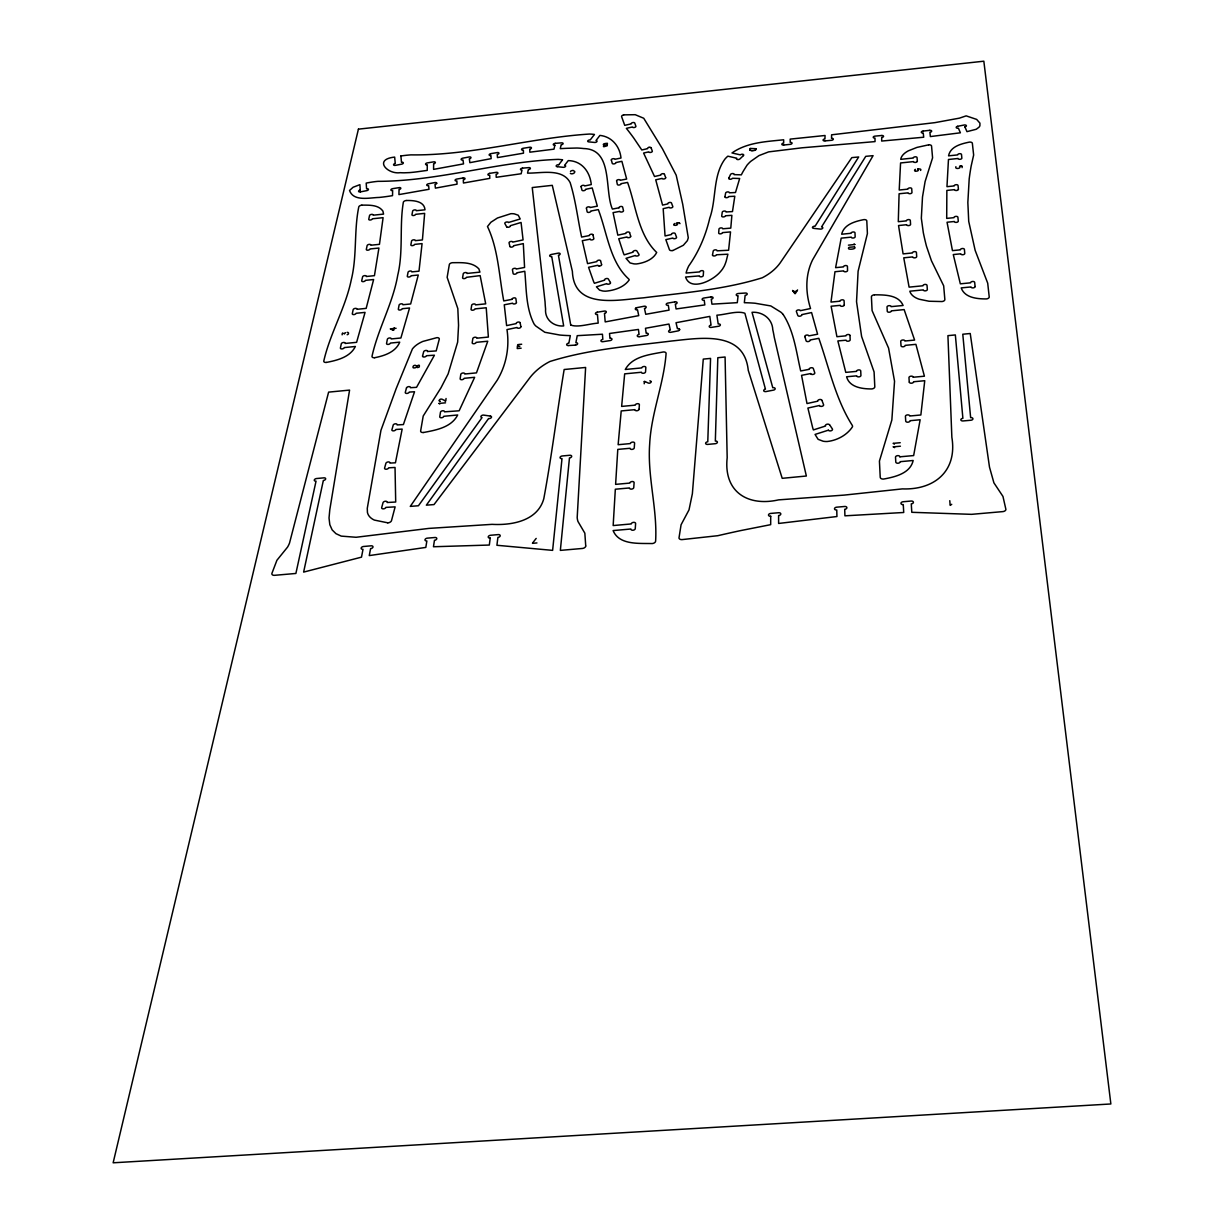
<?xml version="1.0" encoding="UTF-8"?>
<svg xmlns="http://www.w3.org/2000/svg" width="1224" height="1224" viewBox="0 0 1224 1224"><rect width="100%" height="100%" fill="white"/><g stroke="black" fill="none" stroke-linecap="round" stroke-linejoin="round"><path stroke-width="1.5" d="M644.222 383.785L644.344 381.857M639.066 409.275L639.372 404.762A2.081 1.239 -10.6 0 0 637.398 403.691A2.081 1.239 -10.6 0 0 635.256 405.144L621.639 406.414L624.668 373.856L641.483 372.249A2.05 1.193 -10.4 0 0 643.426 373.274A2.05 1.193 -10.4 0 0 645.538 371.867L645.844 367.506A2.035 1.193 -10.4 0 0 643.885 366.496A2.035 1.193 -10.4 0 0 641.789 367.904L625.296 369.48C632.533 356.184 649.883 354.593 663.347 351.961A3.045 1.759 -10.1 0 1 666.101 353.399C663.836 383.999 651.183 413.177 649.669 444.144C647.312 476.748 657.472 508.786 655.62 541.13A3.32 2.111 -10.8 0 1 652.208 543.563C638.974 543.196 619.145 545.261 613.102 530.573L630.896 529.013A2.203 1.392 -11.1 0 0 632.976 530.237A2.203 1.392 -11.1 0 0 635.256 528.63L635.608 523.566A2.203 1.377 -11 0 0 633.512 522.357A2.203 1.377 -11 0 0 631.247 523.948L613.163 525.555L615.335 489.218L629.488 487.948A2.157 1.331 -10.9 0 0 631.523 489.11A2.157 1.331 -10.9 0 0 633.757 487.565L634.109 482.7A2.157 1.331 -10.9 0 0 632.058 481.537A2.157 1.331 -10.9 0 0 629.84 483.082L615.611 484.367L617.783 449.407L630.054 448.275A2.127 1.285 -10.8 0 0 632.058 449.392A2.127 1.285 -10.8 0 0 634.246 447.892L634.598 443.195A2.111 1.285 -10.8 0 0 632.548 442.094A2.111 1.285 -10.8 0 0 630.375 443.578L618.135 444.71L621.211 410.943L634.935 409.658A2.081 1.239 -10.6 0 0 636.908 410.728A2.081 1.239 -10.6 0 0 639.05 409.275M651 381.796L650.954 382.24A3.075 1.805 -10.4 0 1 650.663 382.622L650.663 382.622A2.356 1.392 -10.3 0 1 649.607 383.158A2.754 1.622 -10.3 0 1 648.292 383.051L645.752 381.903M436.647 183.355L436.662 183.156A1.805 0.933 -12.5 0 0 434.795 182.575L428.415 183.799A1.836 0.949 -12.6 0 0 426.732 185.054A1.836 0.949 -12.6 0 0 428.629 185.666L429.012 189.292L398.932 194.585L399.039 189.506A1.79 0.918 -13 0 0 400.814 188.282A1.79 0.918 -13 0 0 399.055 187.639M490.212 538.086L489.325 545.047L433.464 546.745L434.459 540.289A2.173 1.346 -14.4 0 0 436.784 538.698A2.173 1.346 -14.4 0 0 434.872 537.504L427.344 538.147A2.173 1.346 -14.6 0 0 425.003 539.738A2.173 1.346 -14.6 0 0 426.87 540.962L425.814 547.419L369.265 555.589L370.581 548.627A2.188 1.346 -15.5 0 0 372.983 547.036A2.188 1.346 -15.5 0 0 371.132 545.812L363.559 546.485A2.173 1.331 -15.6 0 0 361.172 548.077A2.173 1.331 -15.6 0 0 363.008 549.301L361.493 557.149L303.628 572.098L323.335 480.481A2.111 1.239 -15.6 0 0 325.645 478.982A2.111 1.239 -15.6 0 0 323.886 477.85L316.603 478.523A2.111 1.239 -15.7 0 0 314.293 480.022A2.111 1.239 -15.7 0 0 316.037 481.139L295.887 573.459L274.451 575.326A3.289 2.02 -17.1 0 1 271.881 573.459L276.915 560.271L287.502 547.174A41.815 25.107 -17.2 0 0 289.522 543.058L328.613 392.124L349.574 390.104L329.792 509.781L329.026 518.012L329.822 524.698L332.148 529.9L335.957 533.664L341.251 536.112L356.077 537.275L428.92 528.401L492.094 524.346C511.923 525.478 537.673 520.919 543.793 498.719C551.764 455.879 556.997 412.519 564.157 369.51L585.623 367.46L577.192 517.523A42.106 26.301 -11.2 0 0 577.957 521.455L584.842 533.174L585.73 545.889M679.993 223.655L679.412 222.875A1.561 0.842 -9.6 0 0 678.938 222.814M446.072 398.504L445.75 400.523A1.759 1.025 -13.4 0 1 445.628 400.952M439.294 400.462L439.385 400.019A3.045 1.759 -13.5 0 1 439.707 399.651L439.783 399.559A2.341 1.362 -13.5 0 1 440.793 399.101A2.739 1.591 -13.5 0 1 442.048 399.223L444.388 400.37M712.49 254.975L713.225 251.042A1.943 1.071 -9.2 0 1 715.703 249.849A1.928 1.071 -9.2 0 1 717.05 250.828L728.601 250.247L730.529 231.917L722.435 232.621A1.897 1.04 -9.1 0 1 720.477 233.845A1.897 1.04 -9.1 0 1 718.687 232.942L718.962 229.133A1.913 1.04 -9.1 0 1 720.951 227.909A1.913 1.04 -9.1 0 1 722.741 228.796L730.789 228.108L731.876 215.347L725.465 215.761A1.897 1.025 -9 0 1 723.43 216.923A1.897 1.025 -9 0 1 721.716 216.005L722.252 212.226A1.897 1.025 -9 0 1 724.271 211.048A1.897 1.025 -9 0 1 726 211.982L732.488 211.568L734.798 196.238L728.647 196.559A1.882 1.01 -9 0 1 726.612 197.676A1.882 1.01 -9 0 1 724.96 196.743M724.929 196.743L725.648 193.04A1.882 1.01 -9 0 1 727.699 191.908A1.882 1.01 -9 0 1 729.366 192.826L735.486 192.52L739.663 178.505L732.38 178.276A1.851 0.979 -8.9 0 1 730.116 179.255A1.851 0.979 -8.9 0 1 728.8 178.184M394.22 327.68L393.654 330.189M342.414 333.402L342.108 334.841M554.855 145.258L553.982 149.16L529.854 152.189L529.717 149.114A1.79 0.918 -11.3 0 0 531.446 147.905A1.79 0.918 -11.3 0 0 529.625 147.262L523.306 148.257A1.79 0.918 -11.4 0 0 521.577 149.466A1.79 0.918 -11.4 0 0 523.367 150.124L523.49 153.184L497.464 157.59L497.25 154.408A1.775 0.903 -11.7 0 0 498.948 153.184A1.775 0.903 -11.7 0 0 497.128 152.587L490.809 153.643M422.555 355.954L423.688 351.732A1.974 1.117 -13.4 0 1 425.937 350.447A1.974 1.117 -13.4 0 1 427.543 351.487M756.126 148.731L750.251 148.441M406.475 387.947L405.297 392.323A2.02 1.163 -13.9 0 0 406.934 393.424A2.02 1.163 -13.9 0 0 409.214 392.078L414.538 391.757L403.4 424.56L397.096 424.927A2.05 1.193 -14.3 0 0 395.459 423.795A2.05 1.193 -14.3 0 0 393.149 425.172A4.07 2.372 -14.2 0 0 393.118 425.462L392.032 429.394A2.05 1.193 -14.3 0 0 393.271 430.863A2.05 1.193 -14.3 0 0 395.857 429.471L402.161 429.089L395.428 462.794L389.921 463.1A2.096 1.239 -14.6 0 0 388.268 461.922A2.096 1.239 -14.6 0 0 385.897 463.33L384.596 468.042A2.096 1.239 -14.7 0 0 386.279 469.236A2.096 1.239 -14.7 0 0 388.651 467.813L395.031 467.461L395.704 502.024L387.136 502.498A2.127 1.285 -14.9 0 0 385.453 501.243A2.127 1.285 -14.9 0 0 383.02 502.712L381.689 507.593A2.142 1.285 -15 0 0 383.403 508.847A2.142 1.285 -15 0 0 385.835 507.379L395.123 506.874L391.496 520.644A3.244 1.974 -15 0 1 387.824 522.862M728.861 178.077L730.499 174.527A1.867 0.979 -8.9 0 1 732.748 173.563A1.867 0.979 -8.9 0 1 734.063 174.634L741.331 174.848L742.387 172.798A106.656 57.038 -7.5 0 1 743.549 170.733L746.992 165.225A53.764 28.58 -8.1 0 1 750.74 161.369L758.957 155.601L768.611 151.883L802.118 147.798L875.038 141.601L874.992 138.083A1.882 0.979 -7.1 0 1 873.232 137.272A1.882 0.979 -7.1 0 1 874.992 136.124L881.586 135.512M342.475 333.203L344.525 333.693M344.617 333.647L344.724 333.326A2.234 1.239 -14.3 0 1 345.443 332.683M417.093 365.991L418.333 365.288A5.539 3.152 -13.6 0 1 418.807 365.257L418.868 365.272M558.756 164.735L562.596 159.778A77.984 41.188 -11.5 0 0 558.221 159.38C497.74 161.522 438.789 181.274 378.002 181.336A56.595 29.407 -13.4 0 0 374.284 181.749A61.414 31.946 -13.4 0 0 367.552 182.835L366.19 183.11L366.588 188.787A1.805 0.918 -13.3 0 1 368.424 189.383A1.805 0.918 -13.3 0 1 366.726 190.653L360.437 191.862M920.57 170.457L920.846 169.799A2.647 1.408 -6.5 0 0 920.616 169.31L920.463 169.187A3.136 1.668 -6.5 0 0 919.943 169.05A1.805 0.964 -6.5 0 0 919.545 168.958A9.256 4.942 -6.5 0 0 918.704 168.943L918.214 168.958M743.427 155.586L739.908 158.936A1.851 0.964 -8.8 0 1 737.384 159.518A1.851 0.964 -8.8 0 1 736.802 158.233L727.836 156.167A39.948 21.099 -8.5 0 0 724.99 159.028C712.628 175.705 716.56 199.206 709.752 218.209C705.774 235.253 698.904 251.639 688.76 265.929A81.396 45.594 -8.5 0 0 687.138 269.601A74.878 41.907 -8.6 0 0 686.083 273.059L699.715 271.912A1.943 1.086 -9.4 0 1 701.719 270.642A1.943 1.086 -9.4 0 1 703.54 271.59L703.249 275.522A1.943 1.086 -9.4 0 1 701.23 276.823A1.943 1.086 -9.4 0 1 699.409 275.874L685.578 277.037C690.29 291.695 713.179 280.755 720.63 271.437A49.235 27.295 -9.7 0 0 722.65 268.867L724.18 266.312A70.196 38.847 -10 0 0 725.618 262.793A123.119 67.81 -10.7 0 0 726.291 260.804L727.898 254.194L716.346 254.791A1.913 1.056 -9.2 0 1 714.25 255.969A1.943 1.071 -9.2 0 1 712.521 254.975M347.172 334.749L348.014 334.366A3.687 2.035 -14.4 0 0 348.457 333.785L348.488 332.974A2.188 1.209 -14.3 0 0 348.06 332.53L347.815 332.408A6.533 3.596 -14.3 0 1 347.126 332.347M672.925 250.492L683.344 245.274L687.368 240.654L688.286 237.808L682.717 204.24L676.199 175.216L662.459 148.792L643.732 118.254L635.225 114.704L623.873 114.857M604.136 145.35L603.432 146.543A2.02 1.04 -10.4 0 0 604.013 146.696L607.15 145.794A17.197 8.874 -10.6 0 0 607.196 144.952A21.665 11.169 -10.7 0 0 607.379 143.3L606.339 143.392A17.641 9.134 -10.5 0 0 605.635 143.453L604.029 143.774A2.463 1.27 -10.4 0 0 603.386 144.371A1.698 0.872 -10.4 0 0 604.182 145.243M675.036 223.426L673.934 224.16A2.111 1.147 -9.7 0 0 673.797 224.528L674.011 224.956A3.993 2.173 -9.7 0 0 674.347 225.201M828.342 430.19L815.062 434.428L818.106 439.324L823.079 441.206A12.439 7.589 -7.5 0 0 827.302 441.497C837.155 440.411 847.13 435.071 852.562 426.656L852.394 425.569C835.64 399.284 829.046 367.567 818.825 338.329L810.089 339.997A2.035 1.178 -7.9 0 1 808.421 341.527A2.035 1.178 -7.9 0 1 806.081 340.762L804.933 336.86M390.257 328.919L391.986 328.675A7.222 3.993 -13.7 0 0 392.736 328.629L396.086 328.292M398.687 187.7L392.736 188.649A1.805 0.933 -13.1 0 0 390.884 189.888A1.805 0.933 -13.1 0 0 392.644 190.546L392.522 195.641L389.079 196.192A116.418 58.109 -12.8 0 1 379.302 197.431C369.74 197.6 353.537 201.899 349.544 190.47L353.093 187.257L359.902 184.656L360.254 190.011M819.407 405.511L807.901 408.051L812.675 427.712L813.379 429.93L825.542 426.029A2.127 1.285 -7.5 0 1 826.766 424.3A2.127 1.285 -7.5 0 1 829.474 424.759M374.651 357.714C384.367 355.817 395.658 352.099 399.728 342.154L390.395 343.072A1.974 1.102 -13.9 0 1 388.238 344.403A1.974 1.102 -13.9 0 1 386.555 343.439L387.35 339.323A1.974 1.102 -13.8 0 1 389.507 337.977A1.974 1.102 -13.8 0 1 391.206 338.941L400.891 337.992L409.55 307.989L402.115 308.723A1.943 1.071 -13.5 0 1 400.003 310.024A1.943 1.071 -13.5 0 1 398.336 309.106L399.085 305.113A1.928 1.056 -13.5 0 1 401.212 303.827A1.928 1.056 -13.5 0 1 402.88 304.745L410.652 303.965L418.271 275.017L411.034 275.752A1.897 1.025 -13.3 0 1 408.969 277.022A1.897 1.025 -13.3 0 1 407.317 276.134L408.051 272.279A1.897 1.025 -13.2 0 1 410.132 271.024A1.897 1.025 -13.2 0 1 411.784 271.896L418.991 271.177L422.066 243.622L414.523 244.387A1.867 0.995 -13.1 0 1 412.488 245.626A1.867 0.995 -13.1 0 1 410.866 244.769L411.57 241.052A1.867 0.995 -13 0 1 413.62 239.828A1.867 0.995 -13 0 1 415.242 240.669L422.418 239.935L424.651 213.374L415.563 214.322A1.836 0.964 -12.9 0 1 413.559 215.516A1.836 0.964 -12.9 0 1 411.968 214.69L412.656 211.094A1.836 0.964 -12.9 0 1 414.661 209.901A1.836 0.964 -12.9 0 1 416.267 210.712L424.988 209.809C424.361 200.965 413.345 200.384 406.506 200.491M590.106 239.17L582.303 240.7L587.566 263.634L596.838 261.615A1.897 1.04 -10.8 0 1 598.475 260.222A1.897 1.04 -10.8 0 1 600.586 260.85M810.64 373.565L801.552 375.34L806.999 403.553L817.816 401.166A2.096 1.255 -7.7 0 1 819.483 399.544A2.096 1.255 -7.7 0 1 821.916 400.325M957.566 126.302L964.038 125.047A1.867 0.979 -6 0 1 966.348 125.582A1.867 0.979 -6 0 1 964.956 126.868M618.992 207.789L612.398 209.075C604.151 190.378 613.545 149.129 583.634 148.548A52.678 27.525 -11 0 0 576.994 148.028L567.416 148.288A124.114 66.188 -11.3 0 0 563.82 148.456L560.271 148.655L561.143 144.769A1.821 0.933 -10.9 0 0 563.101 143.682A1.821 0.933 -10.9 0 0 561.556 142.856L555.421 143.33M637.031 307.607L643.992 306.26A1.989 1.132 -10.2 0 1 646.165 306.964A1.989 1.132 -10.2 0 1 644.467 308.448L645.752 314.308L669.069 310.116L668.319 305.266A1.974 1.117 -9.9 0 1 666.208 304.485A1.974 1.117 -9.9 0 1 667.967 303.062L674.546 301.945M512.06 299.345L503.752 300.936C499.071 276.211 498.382 249.436 487.489 226.532L490.901 222.248L497.464 217.994L510.806 213.71A10.756 5.722 -11.8 0 1 514.294 213.863L518.242 215.225L520.215 218.974L508.434 222.508A1.867 0.995 -11.8 0 0 506.139 222.125A1.867 0.995 -11.8 0 0 504.869 223.564L506.644 226.822M326.395 362.426C337.197 360.346 350.079 357.194 355.373 346.484L344.235 347.585A1.974 1.102 -14.5 0 1 342.062 348.917A1.974 1.102 -14.5 0 1 340.41 347.953L341.297 343.837A1.974 1.086 -14.5 0 1 343.485 342.49A1.974 1.086 -14.5 0 1 345.137 343.454L356.597 342.338L365.058 312.395L356.062 313.283A1.928 1.056 -14.1 0 1 353.95 314.583A1.928 1.056 -14.1 0 1 352.313 313.665L353.155 309.687A1.928 1.056 -14.1 0 1 355.297 308.387A1.928 1.056 -14.1 0 1 356.934 309.305L366.16 308.387L373.626 279.531L365.41 280.357A1.897 1.025 -13.8 0 1 363.329 281.627A1.897 1.025 -13.8 0 1 361.707 280.74L362.641 276.655A1.897 1.025 -13.8 0 1 364.813 275.614A1.897 1.025 -13.8 0 1 366.251 276.502L374.437 275.66L378.92 248.044L369.969 248.962A1.867 0.995 -13.6 0 1 367.919 250.186A1.867 0.995 -13.6 0 1 366.328 249.329L367.123 245.611A1.867 0.995 -13.6 0 1 369.189 244.387A1.867 0.995 -13.6 0 1 370.78 245.228L379.455 244.341L383.097 217.673L372.341 218.79A1.836 0.964 -13.4 0 1 370.337 219.999A1.836 0.964 -13.4 0 1 368.761 219.173L369.541 215.562A1.836 0.949 -13.4 0 1 371.56 214.384A1.836 0.949 -13.4 0 1 373.136 215.195L383.556 214.108L382.928 211.109C378.308 204.592 369.128 205.173 361.967 205.127M928.542 144.86L916.929 147.415L908.284 150.858A21.267 11.276 -6.5 0 0 900.742 159.334L913.288 158.018A1.897 0.995 -6.6 0 1 915.093 156.825A1.897 0.995 -6.6 0 1 917.051 157.636L917.342 161.216M462.825 178.016L456.797 179.056A1.805 0.933 -12.3 0 0 455.083 180.295A1.805 0.933 -12.3 0 0 456.889 180.923L457.042 184.166L435.407 188.129L434.994 184.441A1.805 0.933 -12.5 0 0 436.662 183.172M639.831 336.631L646.502 335.498A1.989 1.132 -10.3 0 0 648.292 334.03A1.989 1.147 -10.3 0 0 646.18 333.234L645.476 328.277L668.962 324.054L670.339 330.036A2.02 1.163 -9.9 0 0 668.625 331.536A2.02 1.163 -9.9 0 0 670.859 332.285L677.928 330.924A1.943 1.117 -9.8 0 0 678.677 330.694A2.035 1.163 -9.8 0 0 679.626 329.424M423.412 432.516C435.912 430.159 451.396 427.451 457.669 414.982L443.776 416.298A2.05 1.193 -13.6 0 1 441.558 417.736A2.05 1.193 -13.6 0 1 439.753 416.665L440.487 412.213A2.05 1.193 -13.5 0 1 442.706 410.774A2.05 1.193 -13.5 0 1 444.496 411.83L459.138 410.79L474.652 377.298L464.08 378.323A2.02 1.163 -13.1 0 1 461.938 379.7A2.02 1.163 -13.1 0 1 460.148 378.706L460.805 374.391A2.02 1.163 -13 0 1 462.963 372.999A2.02 1.163 -13 0 1 464.753 374.008L476.473 372.876L487.764 341.221L476.105 342.353A1.989 1.117 -12.7 0 1 473.979 343.714A1.989 1.117 -12.7 0 1 472.204 342.735L472.816 338.589A1.974 1.117 -12.7 0 1 474.973 337.243A1.974 1.117 -12.7 0 1 476.733 338.207L488.376 337.059L486.219 307.76L474.881 308.892A1.943 1.086 -12.6 0 1 472.785 310.207A1.943 1.086 -12.6 0 1 471.056 309.274L471.684 305.266A1.943 1.071 -12.6 0 1 473.764 303.95A1.943 1.071 -12.6 0 1 475.509 304.883L485.698 303.858L480.145 275.614L466.359 277.328A1.928 1.056 -12.6 0 1 464.309 278.598A1.928 1.056 -12.6 0 1 462.596 277.71L463.238 273.824A1.913 1.04 -12.5 0 1 465.288 272.554A1.913 1.04 -12.5 0 1 466.987 273.442L479.93 272.126L478.859 268.852C472.204 261.752 461.326 262.686 452.39 262.701A2.831 1.53 -12.7 0 0 449.33 264.583L447.142 277.343L457.822 308.601L458.556 325.278L457.654 342.108L448.137 373.901L441.007 387.763L423.213 416.022L420.643 430.909A3.091 1.805 -13.9 0 0 423.336 432.516M489.707 173.364L496.087 172.355A1.805 0.933 -11.8 0 1 497.893 173.028A1.805 0.933 -11.8 0 1 496.133 174.252L496.21 177.296L521.149 173.747L522.005 170.075A1.821 0.949 -11.5 0 1 520.491 169.233A1.821 0.949 -11.5 0 1 522.495 168.132M597.281 312.197L604.258 311.095A1.943 1.102 -10.8 0 1 606.308 311.906A1.943 1.102 -10.8 0 1 604.472 313.313L605.207 321.912L638.744 315.639L637.505 309.779A2.004 1.132 -10.4 0 1 635.562 309.458A1.913 1.086 -10.4 0 1 635.332 309.075A2.004 1.132 -10.4 0 1 636.281 307.805M710.96 296.927L703.938 298.013A1.974 1.117 -9.4 0 0 702.132 299.421A1.974 1.117 -9.4 0 0 704.228 300.232L704.84 304.914L676.076 308.953L675.311 304.072A1.958 1.102 -9.8 0 0 677.086 302.634A1.958 1.102 -9.8 0 0 674.944 301.884M923.202 131.06L929.567 130.341M604.488 145.228L607.196 144.952M783.911 145.013L790.23 144.34A1.836 0.964 -8.2 0 0 792.05 143.177A1.836 0.964 -8.2 0 0 790.214 142.397L790.184 139.108L825.053 135.497L824.945 138.955A1.851 0.964 -7.7 0 0 823.079 140.117A1.851 0.964 -7.7 0 0 824.899 140.913M848.416 245.152L854.811 244.509M519.435 348.35L521.149 348.182M519.19 348.381L518.701 348.427A26.408 14.948 -12.1 0 1 517.232 348.549L517.262 348.044A22.277 12.714 -11.8 0 1 517.523 346.499A15.514 8.843 -11.9 0 1 517.584 345.596L517.721 344.678A5.952 3.397 -12.2 0 1 519.022 344.495L519.144 344.48M521.684 344.235L519.512 344.449M517.507 346.499L519.848 346.27M439.003 403.43L445.536 402.818M913.272 377.237L924.411 376.196L915.904 344.342L905.163 345.367A2.081 1.224 -6.4 0 1 903.174 346.759A2.081 1.224 -6.4 0 1 901.017 345.765L900.742 341.42A2.081 1.209 -6.4 0 1 902.746 339.997A2.081 1.209 -6.4 0 1 904.888 341.006L914.603 340.088L904.138 309.596L891.332 310.85A2.05 1.178 -6.7 0 1 889.374 312.212A2.05 1.178 -6.7 0 1 887.262 311.233L887.018 307.056A2.035 1.163 -6.7 0 1 888.991 305.679A2.035 1.163 -6.7 0 1 891.087 306.643L903.113 305.48C898.538 294.678 884.524 294.877 874.533 294.816M900.221 442.721L893.122 443.363A7.007 4.315 -6.5 0 1 894.071 443.822L894.147 443.914A2.739 1.683 -6.4 0 1 894.392 444.174M893.306 446.852L900.42 446.209M825.251 140.867L831.479 140.301A1.851 0.964 -7.7 0 0 833.33 139.169A1.851 0.964 -7.7 0 0 831.524 138.358L831.601 134.808L934.906 122.645L959.448 118.147L966.164 115.867L976.645 119.401L979.934 123.134L979.904 125.735A11.031 5.737 -6 0 1 978.909 127.265L976.247 129.27L966.975 131.641L964.879 126.868M899.9 456.812L913.655 455.573L920.142 419.771L910.044 420.689A2.173 1.316 -6.2 0 1 907.979 422.188A2.173 1.316 -6.2 0 1 905.729 421.087L905.423 416.405A2.157 1.3 -6.2 0 1 907.504 414.89A2.157 1.3 -6.2 0 1 909.738 416.007L920.861 414.982L924.747 380.71L913.578 381.75A2.127 1.27 -6.2 0 1 911.559 383.204A2.127 1.27 -6.2 0 1 909.356 382.148M533.144 543.272L536.953 542.936M533.052 543.288L533.098 543.272A1.943 1.224 -12.8 0 1 532.471 543.288L532.7 542.798A6.472 4.07 -12.8 0 1 532.96 542.477A8.354 5.233 -13 0 0 533.358 542.018L535.821 538.866A29.912 18.865 -12.4 0 1 536.188 538.422M522.679 168.116L528.814 167.627A1.836 0.949 -11.4 0 1 530.359 168.484A1.836 0.949 -11.4 0 1 528.355 169.616L527.529 173.12C541.192 173.38 562.321 167.933 570.139 182.575C575.693 200.323 577.697 218.943 581.614 237.073L589.325 235.574A1.897 1.025 -10.8 0 1 591.024 234.243A1.897 1.025 -10.8 0 1 593.059 234.886M796.656 291.266L796.059 291.297A19.079 10.878 -8.1 0 0 793.504 291.572A5.324 3.014 -8 0 1 792.984 291.021L792.831 290.792M427.543 351.487L436.188 350.936L439.278 339.186A2.968 1.668 -13.2 0 0 436.861 337.656L422.77 341.45A22.46 12.684 -13.3 0 0 412.427 348.901L396.193 388.574L380.955 430.297L367.276 508.312L367.43 512.443A24.266 14.688 -14.9 0 0 374.345 520.078L387.733 522.816M568.563 345.535L575.433 345.107M960.381 166.173L960.473 166.173A3.244 1.729 -6 0 0 959.555 166.235A4.361 2.326 -5.9 0 0 959.738 166.525L959.784 166.602M960.901 166.143L961.314 166.127A2.372 1.27 -6 0 1 961.804 166.097M752.882 150.659L753.035 150.659A4.529 2.372 -8.6 0 0 755.483 150.047M752.714 150.659L752.469 150.674A7.987 4.177 -8.6 0 1 751.597 150.644M678.677 222.768L678.28 222.753A5.523 2.999 -9.7 0 0 677.392 222.829L676.52 223.242M557.486 166.709L563.071 167.305A1.805 0.933 -11 0 0 565.473 166.479A1.805 0.933 -11 0 0 564.585 165.347L568.242 160.604C581.951 160.88 590.06 171.941 591.269 184.579L584.689 185.956A1.836 0.964 -10.8 0 0 582.639 185.39A1.836 0.964 -10.8 0 0 581.079 186.706M961.804 166.112L962.095 166.586A11.108 5.921 -6.1 0 1 962.11 166.969L962.11 167.275A13.525 7.206 -5.8 0 0 962.125 167.642M814.006 228.398L820.57 229.102A1.913 1.056 -7.7 0 0 822.742 228.092A1.913 1.056 -7.7 0 0 821.549 226.945L865.766 156.335L873.064 155.662L812.568 259.901C805.101 275.14 805.514 292.643 810.548 308.524L800.312 310.682A2.004 1.147 -8 0 0 797.956 309.993A2.004 1.147 -8 0 0 796.38 311.493L797.803 315.455A2.02 1.163 -8 0 0 800.159 316.144A2.02 1.163 -8 0 0 801.735 314.629L811.573 312.564L817.601 334.213L808.819 335.881A2.02 1.178 -7.9 0 0 806.432 335.116A2.02 1.178 -7.9 0 0 804.826 336.646M490.09 416.038L483.449 415.074A2.035 1.193 -13 0 0 481.032 416.206A2.035 1.193 -13 0 0 482.042 417.583L418.424 505.757L410.285 506.384L497.158 380.297C506.338 365.104 509.628 347.096 506.981 329.593L517.048 327.481A1.974 1.117 -12.1 0 0 519.206 328.17A1.974 1.117 -12.1 0 0 520.904 326.67M391.175 329.378L392.904 330.006M649.837 380.848L649.975 380.863A4.208 2.479 -10.4 0 1 650.464 380.985A2.157 1.27 -10.3 0 1 651.046 381.521M440.227 401.396L440.319 401.426A4.177 2.417 -13.5 0 1 439.722 401.273A2.142 1.239 -13.5 0 1 439.217 400.753M676.826 223.319L677.53 224.436A3.657 1.989 -9.7 0 1 677.04 224.895L676.551 225.124A1.913 1.04 -9.7 0 1 675.878 225.292L675.082 225.369A6.181 3.351 -9.6 0 1 674.347 225.201M854.276 246.865L849.578 247.217A3.519 1.958 -7.3 0 0 848.798 247.554A3.091 1.714 -7.3 0 0 848.507 248.212L848.538 248.503A5.248 2.922 -7.3 0 0 848.783 248.885L848.859 248.931A2.188 1.209 -7.3 0 0 849.288 249.053A1.683 0.933 -7.3 0 0 850.144 249.191A7.849 4.361 -7.3 0 0 852.317 249.099L852.868 248.977A9.7 5.37 -7.3 0 0 853.771 248.778L853.878 248.717A9.149 5.08 -7.3 0 0 854.459 248.457L854.796 248.166A2.57 1.423 -7.3 0 0 854.933 247.432L854.597 246.957M915.353 171.069L916.378 171.161A2.142 1.147 -6.5 0 0 917.097 171.069L917.618 170.916A5.6 2.983 -6.6 0 0 918.184 170.534A4.529 2.417 -6.6 0 0 918.428 170.044L917.572 169.004A1.576 0.842 -6.5 0 1 918.031 168.958M854.75 244.479L854.78 244.494A6.304 3.488 -7.2 0 1 853.969 244.142L853.924 244.112M393.057 330.052L393.103 330.067A2.983 1.652 -13.7 0 0 393.501 330.205M893.336 446.867L893.382 446.882A7.023 4.33 -6.5 0 1 894.27 447.311L894.346 447.403A2.754 1.698 -6.4 0 1 894.591 447.663M439.034 403.446L439.064 403.461A6.564 3.81 -13.6 0 1 439.768 403.859L439.829 403.935M444.725 400.585L444.664 400.539A3.947 2.295 -13.4 0 0 445.521 400.998M783.176 314.507C794.055 331.276 796.258 351.885 800.695 370.979L809.309 369.296A2.05 1.209 -7.8 0 1 810.961 367.781A2.05 1.209 -7.8 0 1 813.317 368.5L814.74 372.754A2.081 1.239 -7.8 0 1 813.088 374.406A2.081 1.239 -7.8 0 1 810.655 373.626M829.581 424.743L832.351 428.905A2.157 1.316 -7.5 0 1 831.157 430.741A2.157 1.316 -7.5 0 1 828.373 430.221M610.363 282.407L608.343 279.026A1.928 1.071 -10.7 0 0 605.926 278.659A1.928 1.071 -10.7 0 0 604.656 280.158L594.405 283.295L593.625 281.673L588.56 267.291L597.863 265.271A1.897 1.04 -10.8 0 0 599.316 266.006M419.358 365.41L419.327 366.695A3.106 1.759 -13.6 0 1 419.021 367.139L417.721 367.537A2.203 1.255 -13.6 0 1 417.063 367.384A7.558 4.299 -13.5 0 1 416.894 367.062L416.772 366.833A3.81 2.157 -13.7 0 0 416.833 366.236M416.68 366.053L415.273 365.303A9.471 5.386 -13.7 0 0 414.645 365.349L414.523 365.379A1.943 1.102 -13.7 0 0 413.651 365.747A4.1 2.326 -13.6 0 0 413.161 366.389L413.1 366.557A5.217 2.968 -13.6 0 0 413.024 367.322L413.085 367.628A2.142 1.209 -13.7 0 0 413.528 367.888L414.722 367.888A2.081 1.178 -13.7 0 0 415.318 367.736L415.517 367.659A7.099 4.024 -13.7 0 0 416.16 367.292M821.977 400.508L823.538 404.608A2.096 1.255 -7.6 0 1 821.977 406.322A2.096 1.255 -7.6 0 1 819.483 405.557M664.494 174.451L665.581 177.388M651.122 147.859L652.3 151.072A1.821 0.949 -9.9 0 1 650.877 152.373A1.821 0.949 -9.9 0 1 648.766 151.868L643.594 153.046L654.519 176.501L660.853 175.078A1.851 0.979 -9.8 0 1 662.306 173.747A1.851 0.979 -9.8 0 1 664.448 174.267M629.626 232.728L630.651 236.14M600.617 261.079L601.535 264.338M611.373 160.145L612.245 163.312A1.821 0.949 -10.4 0 0 614.28 163.848A1.821 0.949 -10.4 0 0 615.81 162.562L621.884 161.308L626.657 179.056L620.186 180.295A1.821 0.964 -10.3 0 0 618.151 179.683A1.821 0.964 -10.3 0 0 616.575 180.984M581.14 186.813L581.951 190.072A1.836 0.964 -10.8 0 0 584.001 190.638A1.836 0.964 -10.8 0 0 585.562 189.322L592.202 187.945L597.327 206.152L590.06 207.544A1.836 0.979 -10.8 0 0 588.01 206.917A1.836 0.979 -10.8 0 0 586.403 208.233M509.873 246.315L509.077 242.964A1.867 1.01 -11.9 0 1 510.683 241.526A1.867 1.01 -11.9 0 1 512.749 242.123L523.076 239.919L521.072 222.462L510.24 225.736A1.851 0.995 -11.8 0 1 508.97 227.128A1.851 0.995 -11.8 0 1 506.736 226.807M616.651 181.152L617.34 184.38A1.836 0.964 -10.3 0 0 619.344 184.992A1.836 0.964 -10.3 0 0 620.951 183.692L627.575 182.437C635.99 205.77 638.163 234.733 656.691 252.465C653.126 259.626 644.252 262.93 636.709 263.925A11.414 6.288 -10.2 0 1 633.818 263.849L630.085 262.961L626.015 258.341L635.317 255.495A1.928 1.056 -10.2 0 0 637.75 255.908A1.928 1.056 -10.2 0 0 638.959 254.393L636.862 250.997A1.913 1.056 -10.3 0 0 634.399 250.66A1.913 1.056 -10.3 0 0 633.175 252.129L624.179 254.867L623.444 253.2L618.732 238.757L626.963 236.982A1.882 1.025 -10.3 0 0 629.136 237.609A1.882 1.025 -10.3 0 0 630.681 236.217M593.059 235.13L593.701 238.221A1.545 0.842 -10.8 0 1 593.839 238.481A1.897 1.025 -10.8 0 1 592.569 239.766A1.897 1.025 -10.8 0 1 590.351 239.598A1.867 1.01 -10.8 0 1 590.106 239.231M520.108 322.784L520.858 326.548M586.48 208.417L587.122 211.737A1.851 0.995 -10.8 0 0 589.127 212.364A1.851 0.995 -10.8 0 0 590.764 211.048L598.307 209.61C607.181 232.667 609.736 261.814 628.692 278.965L629.243 279.852C624.179 287.227 614.341 290.471 605.712 291.174A12.898 7.176 -10.7 0 1 602.529 290.945L599.561 290.119L596.409 286.798L606.737 283.631A1.958 1.086 -10.7 0 0 609.185 284.06A1.958 1.086 -10.7 0 0 610.439 282.514M570.721 325.048C578.019 327.803 589.57 323.656 598.184 323.121L597.45 314.43A1.958 1.102 -10.9 0 1 595.43 313.619A1.958 1.102 -10.9 0 1 597.281 312.212M570.705 324.926L558.435 255.204A1.882 1.025 -11.3 0 0 560.118 253.812A1.851 1.01 -11.3 0 0 559.904 253.46A1.882 1.025 -11.3 0 0 558.083 253.169L551.397 254.454A1.897 1.04 -11.4 0 0 549.683 255.831A1.897 1.04 -11.4 0 0 551.733 256.489L563.667 325.951C553.692 326.793 544.603 319.479 545.583 308.953A324.589 181.703 -7.1 0 1 545.062 301.93L532.241 187.547L552.284 185.344L572.388 271.407C573.903 309.932 617.936 299.773 643.212 297.86C683.068 292.827 723.782 289.767 762.277 277.772C769.177 274.252 775.45 269.387 780.04 263.099L851.827 157.621L858.667 156.978L815.077 226.241A1.943 1.071 -7.8 0 0 812.568 227.113A1.943 1.071 -7.8 0 0 813.715 228.368M516.39 302.267L515.87 298.625A1.913 1.071 -12 0 0 513.805 297.922A1.928 1.071 -12 0 0 512.076 299.345M975.1 286.538L974.671 282.423A2.035 1.147 -5.5 0 0 972.514 281.474A2.035 1.147 -5.5 0 0 970.601 282.82L960.335 283.83L953.282 254.561L960.794 253.812A2.004 1.117 -5.7 0 0 962.89 254.714A2.004 1.117 -5.7 0 0 964.772 253.414L964.405 249.436A2.004 1.117 -5.7 0 0 962.294 248.518A2.004 1.117 -5.7 0 0 960.412 249.834L952.456 250.629L947.055 222.248L954.337 221.498A1.974 1.086 -5.9 0 0 956.403 222.37A1.974 1.086 -5.9 0 0 958.27 221.116L957.902 217.26A1.958 1.071 -5.9 0 0 955.822 216.388A1.958 1.071 -5.9 0 0 953.986 217.658L946.703 218.392L946.856 190.424L954.552 189.644A1.943 1.04 -6 0 0 956.571 190.485A1.943 1.04 -6 0 0 958.392 189.246M958.423 189.246L958.055 185.528A1.928 1.04 -6 0 0 956.021 184.702A1.928 1.04 -6 0 0 954.2 185.926L946.963 186.675L948.462 159.487L958.071 158.477A1.897 1.01 -6 0 0 960.06 159.288A1.897 1.01 -6 0 0 961.85 158.095L961.498 154.499A1.897 1.01 -6 0 0 959.494 153.704A1.897 1.01 -6 0 0 957.704 154.897L948.554 155.846C950.36 146.421 961.314 143.774 969.408 142.106A2.815 1.484 -5.9 0 1 972.346 143.239L973.646 155.035L971.183 165.959A951.431 477.651 4.4 0 0 969.194 178.934L967.847 202.495L968.719 221.376L975.146 250.339L987.707 283.188L989.221 296.958A3.06 1.744 -5.3 0 1 986.36 298.931C977.211 298.931 964.803 297.922 961.192 287.9L971.014 286.936A2.035 1.163 -5.5 0 0 973.172 287.885A2.035 1.163 -5.5 0 0 975.084 286.538M400.891 155.968L401.487 162.333A1.775 0.903 -12.8 0 1 403.323 162.914A1.775 0.903 -12.8 0 1 401.671 164.154L395.444 165.347A1.805 0.918 -12.9 0 1 393.562 164.781A1.805 0.918 -12.9 0 1 395.26 163.511L394.663 157.1C373.091 159.319 387.411 174.619 400.217 172.676A45.778 23.103 -12.6 0 0 404.134 172.814L409.352 172.615A82.498 41.203 -12.5 0 0 416.711 171.85L427.237 170.396L427.283 164.75A1.775 0.903 -12.6 0 1 425.554 164.108A1.775 0.903 -12.6 0 1 427.298 162.899L433.617 161.874A1.759 0.903 -12.5 0 1 435.362 162.517A1.759 0.903 -12.5 0 1 433.617 163.725L433.587 169.371L463.529 163.894L463.024 160.007A1.805 0.933 -12.1 0 1 461.142 159.426A1.805 0.933 -12.1 0 1 462.794 158.156L469.083 156.978A1.805 0.918 -12.1 0 1 470.965 157.544A1.805 0.918 -12.1 0 1 469.327 158.799L469.848 162.67L491.145 158.646L490.931 155.509A1.759 0.903 -11.8 0 1 489.156 154.897A1.759 0.903 -11.8 0 1 490.809 153.689M949.778 500.677L950.161 505.328A7.268 4.605 -5.2 0 1 951.017 504.64M909.264 382.163L908.973 377.65A2.111 1.255 -6.2 0 1 911.084 376.181A2.111 1.255 -6.2 0 1 913.272 377.237M850.007 335.544L850.16 339.752A2.066 1.193 -7.3 0 1 848.156 341.205A2.066 1.193 -7.3 0 1 846.075 340.195L837.859 340.945L845.784 372.387L856.571 371.377A2.096 1.239 -7.1 0 1 858.605 369.923A2.096 1.239 -7.1 0 1 860.732 370.964L860.931 375.401A2.096 1.255 -7.1 0 1 858.896 376.87A2.096 1.255 -7.1 0 1 856.754 375.829L846.595 376.778C849.456 387.411 862.308 388.941 871.626 388.941A3.152 1.882 -6.8 0 0 874.808 386.952L874.089 371.943L861.604 336.493L856.54 301.67L858.101 271.254L867.403 233.57L866.791 220.81A2.876 1.576 -7.1 0 0 863.853 219.616C855.194 221.345 843.933 224.39 841.684 234.228L851.108 233.279A1.943 1.071 -7.3 0 1 853.006 231.994A1.943 1.071 -7.3 0 1 854.995 232.881L855.148 236.737A1.958 1.086 -7.3 0 1 853.25 238.022A1.958 1.086 -7.3 0 1 851.261 237.135L841.194 238.145L835.61 267.658L843.489 266.878A1.989 1.117 -7.4 0 1 845.432 265.547A1.989 1.117 -7.4 0 1 847.436 266.465L847.559 270.703A1.989 1.117 -7.4 0 1 845.463 271.789A1.989 1.117 -7.4 0 1 843.642 270.871L834.967 271.728L830.989 302.083L840.062 301.18A2.02 1.147 -7.4 0 1 842.036 299.834A2.02 1.147 -7.4 0 1 844.086 300.798L844.285 304.944M644.344 381.72L644.344 381.75A1.775 1.04 -10.4 0 1 644.421 381.322A3.978 2.341 -10.5 0 1 645.369 381.704M490.197 538.086A2.188 1.362 -13.5 0 1 488.238 536.862A2.188 1.362 -13.5 0 1 490.564 535.271L498.229 534.597A2.188 1.362 -13.4 0 1 500.188 535.806A2.188 1.362 -13.4 0 1 497.893 537.413L496.913 545.277L552.621 550.372L562 458.602A2.111 1.285 -12 0 1 560.057 457.47A2.111 1.285 -12 0 1 562.275 455.971L569.726 455.282A2.111 1.285 -11.8 0 1 571.684 456.414A2.111 1.285 -11.8 0 1 569.466 457.914L560.347 550.387L582.563 548.444A3.32 2.096 -12 0 0 585.73 546.164M406.506 387.947A2.02 1.147 -13.9 0 1 408.785 386.616A2.02 1.147 -13.9 0 1 410.392 387.702L416.543 387.335L434.428 355.205L426.411 355.725A1.989 1.117 -13.5 0 1 424.177 357.01A1.989 1.117 -13.5 0 1 422.571 355.954M623.75 114.842A2.647 1.346 -10.2 0 0 621.608 116.647L624.73 125.338L631.263 123.869A1.79 0.918 -10.1 0 1 632.701 122.599A1.79 0.918 -10.1 0 1 634.751 123.073L635.883 126.21A1.805 0.918 -10.1 0 1 634.445 127.464A1.805 0.918 -10.1 0 1 632.38 126.975L626.351 128.352L627.82 130.188A889.97 464.171 -20.5 0 1 633.925 138.297L641.789 149.971L647.572 148.655A1.821 0.949 -9.9 0 1 649.011 147.37M649.011 147.354A1.821 0.949 -9.9 0 1 651.107 147.859M665.703 177.572A1.851 0.979 -9.8 0 1 664.25 178.903A1.851 0.979 -9.8 0 1 662.107 178.383L655.727 179.821L662.567 205.097L667.876 203.888A1.882 1.01 -9.7 0 1 669.176 202.557A1.882 1.01 -9.7 0 1 671.425 202.878L672.802 206.489A1.897 1.01 -9.7 0 1 671.303 207.866A1.897 1.01 -9.7 0 1 669.13 207.3L663.178 208.677L665.06 235.972L671.517 234.503A1.913 1.04 -9.7 0 1 673.001 233.095A1.913 1.04 -9.7 0 1 675.22 233.662L676.535 237.211A1.913 1.04 -9.7 0 1 675.036 238.619A1.913 1.04 -9.7 0 1 672.817 238.037L665.841 239.644L669.452 249.742A2.876 1.576 -9.8 0 0 672.741 250.537M361.769 205.142A2.723 1.408 -13.5 0 0 358.785 206.902C353.828 230.8 357.224 255.908 351.257 279.898C345.474 308.096 330.113 333.188 323.779 361.049A2.953 1.652 -14.8 0 0 326.257 362.442M406.307 200.491A2.739 1.423 -13 0 0 403.354 202.205C399.299 226.149 403.522 251.165 397.739 275.216C392.889 303.414 378.109 328.629 372.019 356.26A2.968 1.668 -14.1 0 0 374.559 357.729M928.649 144.845A2.815 1.484 -6.4 0 1 931.541 145.962L932.581 157.82L925.099 181.565L922.498 196.972L921.335 218.209L923.309 232.637A1005.026 496.5 4 0 0 926.507 246.299L931.433 260.743L943.673 285.804L944.851 299.513A3.045 1.744 -5.9 0 1 941.96 301.548L929.047 301.242L919.224 299.237A22.843 12.974 -6.1 0 1 909.83 291.205L923.294 289.874A2.035 1.163 -6.2 0 0 925.405 290.838A2.035 1.163 -6.2 0 0 927.333 289.476L927.027 285.376A2.02 1.147 -6.2 0 0 924.916 284.427A2.02 1.147 -6.2 0 0 922.988 285.773L909.095 287.135L903.756 257.82L912.737 256.918A1.989 1.117 -6.4 0 0 914.802 257.836A1.989 1.117 -6.4 0 0 916.699 256.52L916.439 252.725A1.989 1.102 -6.4 0 0 914.359 251.639A1.989 1.102 -6.4 0 0 912.461 252.955L903.098 253.888L898.538 225.537L906.678 224.711A1.958 1.086 -6.5 0 0 908.698 225.583A1.958 1.086 -6.5 0 0 910.579 224.313L910.319 220.473A1.958 1.071 -6.5 0 0 908.284 219.601A1.958 1.071 -6.5 0 0 906.418 220.871L898.294 221.697L899.089 193.775L908.147 192.841A1.928 1.04 -6.6 0 0 910.136 193.683A1.928 1.04 -6.6 0 0 911.972 192.443L911.727 188.741A1.928 1.04 -6.6 0 0 909.723 187.899A1.928 1.04 -6.6 0 0 907.887 189.139L899.212 190.026L900.573 162.96L913.563 161.599A1.897 1.01 -6.6 0 0 915.521 162.41A1.897 1.01 -6.6 0 0 917.327 161.216M844.239 304.944A2.02 1.163 -7.4 0 1 842.265 306.291A2.02 1.163 -7.4 0 1 840.215 305.342L831.111 306.23L836.925 336.707L845.922 335.835A2.05 1.193 -7.3 0 1 847.911 334.504A2.05 1.193 -7.3 0 1 849.991 335.452M874.334 294.831A3.014 1.729 -6.9 0 0 871.411 296.851L872.085 310.59L888.578 348.09L894.545 381.261L891.852 420L879.429 461.081L880.224 477.299A3.305 2.066 -6.5 0 0 883.59 479.058C894.943 476.947 910.212 473.52 913.165 460.499L900.176 461.678A2.203 1.362 -6.3 0 1 898.064 463.223A2.203 1.362 -6.3 0 1 895.8 462.075L895.509 457.21A2.188 1.362 -6.3 0 1 897.636 455.649A2.188 1.362 -6.3 0 1 899.9 456.797M636.266 307.882A1.913 1.086 -10.4 0 1 636.985 307.652M710.96 296.912A1.989 1.117 -9.3 0 1 713.057 297.723A1.989 1.117 -9.3 0 1 711.251 299.13L711.94 304.164L737.292 302.665L738.087 295.78A2.004 1.132 -8.9 0 1 736.251 294.77A2.004 1.132 -8.9 0 1 738.332 293.5L745.217 293.041A1.989 1.132 -8.8 0 1 747.206 294.035A1.989 1.132 -8.8 0 1 745.141 295.321L744.33 302.711A108.523 63.709 -9.2 0 1 755.04 303.231L770.799 305.939L780.79 312.12A29.147 16.769 -8.6 0 1 783.161 314.507M554.839 145.258A1.821 0.933 -11 0 1 553.294 144.432A1.821 0.933 -11 0 1 555.268 143.33M618.977 207.789A1.867 0.995 -10.4 0 1 620.599 206.519A1.867 0.995 -10.4 0 1 622.634 207.085L623.475 210.589A1.882 1.01 -10.4 0 1 621.899 211.982A1.882 1.01 -10.4 0 1 619.818 211.37L613.071 212.624L617.829 235.161L625.908 233.417A1.882 1.025 -10.3 0 1 627.453 232.055A1.882 1.025 -10.3 0 1 629.61 232.652M611.327 160.038A1.821 0.949 -10.4 0 1 612.841 158.753A1.821 0.949 -10.4 0 1 614.876 159.288L620.996 158.018C619.864 146.498 611.954 136.644 599.913 135.405L595.996 140.546A1.775 0.918 -10.5 0 1 596.884 141.647A1.775 0.918 -10.5 0 1 594.573 142.443L588.744 141.877A1.805 0.918 -10.6 0 1 587.857 140.76A1.805 0.918 -10.6 0 1 590.197 139.964L594.466 134.441A37.148 19.202 -10.8 0 0 589.509 134.043C529.808 137.868 471.209 155.739 410.927 154.867A72.262 37.317 -13 0 0 400.891 155.968M463.177 177.97A1.79 0.918 -12.2 0 1 465.013 178.582A1.79 0.918 -12.2 0 1 463.299 179.821L463.452 183.019L489.784 178.367L489.738 175.262A1.805 0.933 -11.9 0 1 487.932 174.604A1.805 0.933 -11.9 0 1 489.677 173.364M601.611 264.491A1.897 1.04 -10.8 0 1 600.02 265.929A2.004 1.102 -10.8 0 1 599.255 266.006M557.226 166.694A1.821 0.949 -11 0 1 556.339 165.546A1.821 0.949 -11 0 1 558.725 164.735M360.392 191.862A1.836 0.933 -13.4 0 1 358.724 191.617A1.744 0.903 -13.4 0 1 360.223 190.057M881.678 135.497A1.867 0.979 -7 0 1 883.544 136.292A1.867 0.979 -7 0 1 881.708 137.455L881.678 141.051L923.707 137.226L923.233 133.003A1.867 0.964 -6.5 0 1 921.305 132.223A1.867 0.964 -6.5 0 1 923.064 131.06M929.704 130.341A1.851 0.964 -6.4 0 1 931.663 131.09A1.851 0.964 -6.4 0 1 929.903 132.253L930.362 136.568L960.396 132.804L958.392 128.183A1.867 0.979 -6.1 0 1 956.25 127.617A1.867 0.979 -6.1 0 1 957.596 126.347M783.681 145.044A1.836 0.964 -8.2 0 1 781.845 144.264A1.836 0.964 -8.2 0 1 783.666 143.101L783.651 139.781C766.01 141.663 747.068 142.336 731.998 152.954L740.336 154.867A1.836 0.964 -8.8 0 1 742.861 154.3A1.836 0.964 -8.8 0 1 743.412 155.57M679.381 329.011A2.035 1.163 -9.8 0 0 677.408 328.675L676.031 322.723L709.813 316.404L711.067 325.125A1.989 1.132 -9.3 0 0 709.231 326.578A1.989 1.132 -9.3 0 0 711.389 327.389L718.519 326.272A2.004 1.147 -9.2 0 0 720.339 324.804A2.004 1.147 -9.2 0 0 718.197 323.978L716.897 315.18C725.71 314.66 737.322 310.406 744.881 313.252L765.444 389.14A2.02 1.209 -8.5 0 0 764.663 389.431A2.111 1.255 -8.5 0 0 763.715 390.716A2.02 1.209 -8.5 0 0 764.021 391.175A2.111 1.255 -8.5 0 0 766.117 391.542L773.43 390.135A2.081 1.239 -8.4 0 0 775.159 388.543A2.081 1.239 -8.4 0 0 772.772 387.733L752.026 312.304C762.552 311.569 772.329 318.714 772.788 329.73A333.02 192.749 -13.4 0 1 774.226 337.12L806.356 476.014L782.212 478.324L748.247 370.291C744.1 330.082 699.929 338.115 671.747 340.991C630.987 346.055 589.31 349.131 549.958 361.478C542.416 365.288 535.577 370.551 530.283 377.16L434.015 504.579L426.365 505.16L488.575 418.547A2.066 1.224 -12.9 0 0 491.329 417.583A2.066 1.224 -12.9 0 0 490.38 416.068M679.351 329.072A1.943 1.117 -9.8 0 1 679.595 329.47M639.433 336.707A1.989 1.132 -10.4 0 1 637.291 335.927A1.989 1.132 -10.4 0 1 639.081 334.458L638.423 329.44L609.537 333.479L609.919 338.283A2.004 1.147 -10.8 0 1 611.969 339.14A2.004 1.147 -10.8 0 1 610.087 340.578L602.988 341.68A2.004 1.147 -10.9 0 1 600.938 340.838A2.004 1.147 -10.9 0 1 602.82 339.385L602.438 334.228L577.238 335.667L575.877 342.735A2.02 1.163 -11.3 0 1 577.606 343.806A2.02 1.163 -11.3 0 1 575.418 345.122M568.41 345.55A2.02 1.163 -11.4 0 1 566.681 344.495A2.02 1.163 -11.4 0 1 568.869 343.164L570.323 335.621A102.173 56.595 -10.8 0 1 559.873 335.039L544.818 332.27L535.913 326.089A28.412 16.004 -11.4 0 1 533.939 323.717C525.8 307.622 526.458 288.833 524.79 271.269L516.834 272.814A1.897 1.04 -11.9 0 1 515.136 274.161A1.897 1.04 -11.9 0 1 513.131 273.549L512.443 269.831A1.913 1.04 -11.9 0 1 514.141 268.377A1.913 1.04 -11.9 0 1 516.207 269.035L524.576 267.459L523.306 243.607L513.575 245.718A1.882 1.01 -11.9 0 1 511.907 247.08A1.882 1.01 -11.9 0 1 509.888 246.468M516.467 302.466A1.928 1.071 -12 0 1 514.723 303.904A1.928 1.071 -12 0 1 512.642 303.2L504.257 304.791L506.614 325.615L516.253 323.595A1.958 1.102 -12.1 0 1 517.966 322.111A1.958 1.102 -12.1 0 1 520.108 322.784M951.17 504.579A2.846 1.805 -5.2 0 1 951.736 504.349M955.929 166.709A4.284 2.28 -6 0 0 955.837 167.703A4.559 2.417 -6 0 0 956.128 168.147L956.326 168.254A2.295 1.224 -6 0 0 959.738 167.764A4.758 2.54 -6 0 0 959.907 166.801M915.414 169.371A2.938 1.561 -6.5 0 0 914.818 169.769A11.138 5.936 -6.4 0 0 914.573 170.274L914.603 170.411A2.188 1.163 -6.5 0 0 915.353 171.069M797.558 289.92A12.225 6.931 -7.9 0 0 797.298 290.348L797.206 290.516A6.763 3.84 -8.1 0 1 796.671 291.281A15.575 8.828 -8.3 0 1 796.028 292.414L795.676 292.995A20.487 11.659 -7.8 0 0 795.34 293.561M794.896 293.653A20.976 11.934 -8.4 0 0 794.529 293.148L794.146 292.643A14.321 8.109 -7.9 0 1 793.473 291.603M792.555 290.425A9.211 5.233 -8.2 0 1 792.815 290.792M570.476 171.421A2.28 1.193 -10.9 0 1 573.169 170.457L574.714 171.452A4.59 2.402 -10.9 0 1 574.637 172.293L574.041 173.104A2.387 1.239 -10.9 0 1 571.684 173.823A2.356 1.224 -10.9 0 1 570.353 173.288M750.205 148.532A11.23 5.875 -8.8 0 1 750.052 148.9L749.838 149.542A2.57 1.346 -8.6 0 0 749.899 149.986M756.08 148.731A6.533 3.412 -8.7 0 1 755.499 150.001M751.628 150.598A4.789 2.494 -8.6 0 1 749.761 150.078M770.707 516.253L770.676 524.668L740.535 530.619A1293.691 1178.911 6.7 0 0 717.799 535.699L682.089 539.6A3.259 2.081 -10.2 0 1 678.983 538.009L681.079 524.759L689.02 509.857L692.371 493.7L703.28 359.106L710.563 358.403L707.778 441.772A2.127 1.3 -9.5 0 0 705.621 443.272A2.127 1.3 -9.5 0 0 707.686 444.404L715.26 443.7A2.127 1.3 -9.4 0 0 717.402 442.201A2.127 1.3 -9.4 0 0 715.336 441.084L717.815 357.714L725.082 357.01L727.178 457.684C723.461 491.512 747.298 506.889 778.617 499.866L844.285 495.093L902.363 488.896C934.631 490.105 957.459 470.873 951.859 437.243L947.927 335.651L955.347 334.932L962.89 418.333A2.173 1.316 -5.3 0 0 960.84 419.832A2.173 1.316 -5.3 0 0 963.12 420.949L970.877 420.245A2.173 1.316 -5.2 0 0 972.927 418.73A2.173 1.316 -5.2 0 0 970.632 417.613L962.783 334.228L970.234 333.509L989.497 467.124L993.903 482.822L1002.961 496.439L1005.914 509.459A3.397 2.142 -4.3 0 1 1002.915 511.601L971.565 514.34L911.804 512.305L911.268 503.875A2.249 1.423 -6 0 0 913.41 502.268A2.249 1.423 -6 0 0 911.084 501.044L903.098 501.748A2.249 1.423 -6.1 0 0 900.956 503.355A2.249 1.423 -6.1 0 0 903.266 504.579L903.725 512.489L844.927 515.824L844.713 509.306A2.234 1.408 -7.2 0 0 846.886 507.7A2.234 1.408 -7.2 0 0 844.621 506.476L836.681 507.18A2.234 1.408 -7.3 0 0 834.508 508.786A2.234 1.408 -7.3 0 0 836.757 509.995L836.941 516.528L778.617 523.459L778.602 515.549A2.219 1.408 -8.4 0 0 780.805 513.942A2.219 1.408 -8.4 0 0 778.602 512.734L770.707 513.422A2.219 1.408 -8.5 0 0 768.504 515.029A2.219 1.408 -8.5 0 0 770.707 516.253M358.418 129.147L113.144 1162.8L1110.856 1103.971L983.836 61.2L358.418 129.147"/></g></svg>
